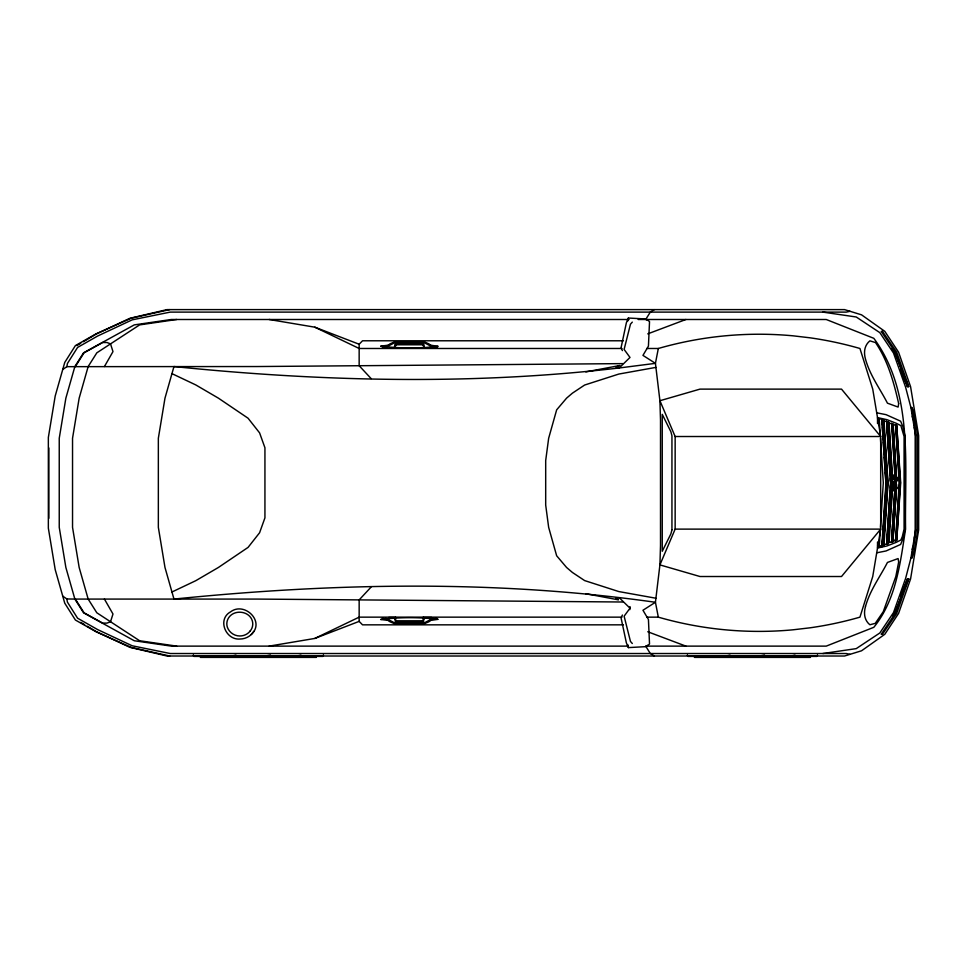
<?xml version="1.0" encoding="UTF-8"?>
<svg xmlns="http://www.w3.org/2000/svg" width="967" height="967" viewBox="0 0 967 967"><rect width="100%" height="100%" fill="white"/><g stroke="black" fill="none" stroke-linecap="round" stroke-linejoin="round"><path stroke-width="1.45" d="M48.821 447.939L48.846 518.324M323.353 655.747L323.389 654.889M817.405 655.747L817.441 654.889M629.831 609.609L630.013 606.599M880.248 435.247L879.208 418.892L882.182 419.182L886.243 482.811L882.182 546.44L879.208 546.73L880.248 530.375M880.441 527.402L883.294 482.811L880.441 438.22M881.771 546.681L885.941 482.811L885.264 472.259M882.182 546.44L886.618 482.811L882.182 419.182M883.379 540.408L883.572 537.459M884.322 525.637L884.515 522.688M885.264 510.866L885.458 507.917M886.207 496.107L886.401 493.146M882.593 545.775L883.427 545.787L887.452 482.811L883.427 419.847L882.593 419.847M883.427 545.787L887.887 482.811L883.427 419.847M886.606 544.312L890.534 482.811L886.606 421.31L884.043 421.286L887.972 482.811L884.043 544.348L887.005 544.143L890.921 482.811L886.606 421.31M887.005 544.143L887.005 539.441M887.186 536.455L887.851 526.024M888.141 521.564L888.903 509.633M889.193 505.161L889.858 494.729M886.715 543.913L887.416 543.623L890.825 490.233M888.202 538.268L888.383 535.319M889.132 523.546L889.326 520.609M890.075 508.835L890.269 505.886M891.115 492.638L891.296 489.701M887.416 543.623L888.238 543.623L891.647 490.233M888.238 543.623L892.311 486.752M892.42 489.761L889.072 542.294L891.876 542.076L895.563 484.298M891.876 542.076L891.634 538.994M892.009 533.083L892.577 524.211M893.049 516.813L893.617 507.941M893.991 502.03L894.56 493.158M891.574 542.185L895.116 486.752M891.441 541.943L892.783 541.725L896.264 487.235M894.801 453.04L893 424.755L895.805 424.984L899.564 482.811L895.805 540.65L893 540.867L894.801 512.583M894.995 509.609L896.421 487.283M892.783 541.725L896.578 487.332M895.515 540.758L899.213 482.811L895.515 424.864M895.805 540.65L896.711 540.299L900.386 482.811L896.711 425.323L895.805 424.984M896.711 540.299L900.7 482.811L896.711 425.323M395.358 619.267L395.527 617.043M892.227 478.629L892.19 480.297M896.772 487.779L896.058 490.172M892.698 485.374L891.997 488.625M914.274 538.208L914.734 535.44M915.181 532.684L915.181 432.938M911.494 558.104L916.136 529.916L916.136 435.706L911.494 407.518M822.857 653.523L856.242 648.627L879.801 632.998L893.508 612.582L905.583 578.496L910.902 558.104L915.628 529.916M894.922 480.696L894.584 477.287M896.711 480.865L896.01 483.065M62.758 369.467L66.856 366.662L67.412 363.507L77.578 347.431L97.631 336.032L132.153 319.859L170.216 312.111L846.27 312.111L850.005 311.289M894.801 476.816L894.717 479.523L892.988 479.523L892.988 475.329L896.252 475.631L893.81 475.329L893.81 479.523L894.801 479.136L894.801 476.816L896.119 476.816C898.911 480.007 893.701 486.123 892.263 480.696M912.256 549.582L912.788 546.693M658.322 348.483L655.433 363.35L659.917 400.725L660.509 420.113L660.509 545.509L659.917 564.897L655.433 602.272L658.322 617.151A374.543 369.056 90 0 0 793.121 629.795L810.02 627.813A374.543 369.056 90 0 0 859.941 617.151L872.742 576.513L880.683 529.118L880.683 436.516L872.742 389.121L859.941 348.483A374.543 369.056 -90 0 0 810.02 337.809L793.121 335.827A374.543 369.056 -90 0 0 658.322 348.483L646.754 348.483M627.801 320.971L628.381 318.034L645.267 318.941L647.455 320.222M892.336 486.316L892.505 485.688M892.203 478.786L893.194 476.936C891.743 472.609 889.12 479.922 890.655 481.856A4.46 2.224 -90 0 0 891.356 483.355L892.759 483.367A4.351 2.176 -90 0 1 892.045 482.013L891.852 477.674L893.073 475.752M893.278 488.794C891.248 493.786 888.733 485.083 891.501 483.512M893.085 483.44C892.577 485.156 895.647 483.609 893.085 483.44L892.541 485.482M894.366 483.838L892.94 489.229L892.118 487.054L893.121 485.023M908.581 578.955L895.091 612.075M394.318 347.213L395.696 343.841M394.318 348.132L397.618 342.209L396.663 343.019M431.705 617.49L424.586 617.49L421.286 623.413M900.567 595.563L907.554 578.955M675.147 529.118L659.917 564.897L699.975 576.513L841.52 576.513L880.683 529.118L675.147 529.118L675.147 436.516L659.917 400.725L699.975 389.121L841.52 389.121L880.683 436.516L675.147 436.516M622.385 615.024L621.092 618.01L626.374 642.862L628.381 647.6L645.267 646.693L647.455 645.4M892.372 478.145L893.194 476.936M253.838 631.318L251.239 634.557A16.185 15.339 1.3 0 1 239.792 639.042C225.577 640.13 217.055 619.231 230.557 611.869C244.433 601.232 265.562 621.672 251.239 634.557M104.424 366.541L112.982 351.613L110.528 343.889L107.023 342.523L102.659 342.523L84.032 352.834L75.366 366.541M895.502 489.725L894.124 490.898L895.007 486.075M645.678 319.497L650.308 312.111L654.405 309.609M895.805 483.355L897.05 479.584L895.962 475.329M892.819 615.665L894.548 613.404M385.869 347.213L390.027 343.841L393.859 342.209L425.045 342.209L428.865 343.841L433.035 347.213M632.309 322.12L630.472 324.175L624.114 349.425L630.001 357.439L619.17 367.98C471.473 385.277 321.709 381.602 173.975 366.541L164.982 398.15L158.346 438.281L158.346 527.341L164.982 567.472L173.975 599.081C333.808 582.859 496.059 579.741 655.433 602.272L642.958 610.25L648.434 619.496L649.522 644.034L646.512 646.391M433.035 618.409L428.865 621.793L425.045 623.413L393.859 623.413L390.027 621.793L385.869 618.409M371.135 587.017L359.156 599.903L359.156 621.382L362.54 624.839L623.377 624.839M371.135 378.605L359.156 365.719L359.156 344.24L362.54 340.783L623.377 340.783M883.101 420.79L883.874 420.029M887.911 422.942L888.685 422.192L886.715 421.709L886.908 424.694M894.124 490.898L895.502 490.511C898.319 473.032 890.365 502.973 892.904 483.5M893.895 477.287L896.119 476.816M387.259 346.573L393.859 343.128L425.045 343.128L431.645 346.573M431.645 619.049L425.045 622.494L393.859 622.494L387.259 619.049M896.046 490.221L894.946 490.898L894.85 489.012C898.742 474.471 889.507 503.517 892.178 483.355A4.46 2.224 -90 0 1 891.477 481.856L891.453 477.299L892.807 475.45M879.208 546.73L880.453 545.968L877.516 545.968M76.889 345.582L80.757 343.273M83.331 341.738L96.229 334.038L129.832 318.312L167.013 309.609L844.542 309.609L861.561 314.843L884.793 331.33L898.585 352.218L910.576 386.667L918.65 435.706L918.65 529.916L910.576 578.955L898.585 613.404L884.793 634.304L861.561 650.779L844.542 656.013L167.013 656.013L129.832 647.31L96.229 631.584L87.199 626.205M269.152 646.125L314.819 638.438L359.156 617.151L621.841 617.151M171.957 591.997L195.769 580.696L218.397 567.472L248.06 547.407L259.591 532.744L264.934 517.853L264.934 447.769L259.591 432.878L248.06 418.215L218.397 398.15L195.769 384.926L171.957 373.637M619.17 365.647L615.955 367.122L619.17 367.98L655.433 363.35L642.958 355.385L648.434 346.126L649.522 321.6L646.512 319.231M893 540.867L895.14 540.033M314.819 638.438L359.156 621.382M647.757 333.869L685.893 319.497M895.502 490.511L897.025 487.598L896.095 483.343M895.563 481.336L891.876 423.558L893.109 424.017L896.578 478.29M655.916 367.387L618.795 374.06L584.636 385.035L572.416 393.158L566.577 398.15L556.654 409.851L548.652 438.281L545.69 460.546L545.69 505.076L548.652 527.341L556.654 555.771L566.577 567.472L572.416 572.464L584.636 580.587L618.795 591.562L655.916 598.235M169.733 309.609L131.282 318.179L96.035 333.869L75.402 345.594L64.753 362.432L55.204 395.987L48.35 437.471L48.35 528.151L55.204 569.636L64.753 603.19L75.402 620.028L96.035 631.753L131.282 647.443L169.733 656.013M233.192 655.747L236.008 655.179M727.232 655.747L730.061 655.179M298.162 655.747L301.003 655.179M792.215 655.747L795.055 655.179M876.718 552.81L886.062 550.96L900.603 544.457L902.96 538.837L905.064 529.118L905.064 436.516L902.96 426.785L900.603 421.165L886.062 414.662L876.718 412.812M585.833 371.92L619.907 365.502M266.795 655.747L270.482 655.106M760.848 655.747L764.534 655.106M176.671 319.497L139.623 324.888L96.821 352.834L88.166 366.541L79.161 398.15L72.537 438.281L72.537 527.341L79.161 567.472L88.166 599.081L96.821 612.788L139.623 640.746L176.671 646.125M382.255 347.238L385.059 346.887M433.784 618.735L436.601 618.384M389.06 345.086L380.635 346.15C399.528 348.483 419.243 348.543 438.148 346.307L429.783 345.086M429.783 620.536L438.148 619.315C419.243 617.091 399.528 617.139 380.635 619.472L389.06 620.536M395.007 344.784L423.836 344.784M423.836 620.838L395.007 620.838M66.856 366.662L256.859 366.541L622.821 363.616M629.094 319.497L171.328 319.497L134.28 324.888L83.537 352.834L74.87 366.541L65.865 398.15L59.241 438.281L59.241 527.341L65.865 567.472L74.87 599.081L83.537 612.788L134.28 640.746L171.328 646.125L627.595 646.125M638.147 319.497L826.229 319.497L873.817 338.317C913.912 392.747 904.532 465.731 905.571 529.118C900.229 563.036 896.228 599.673 873.817 627.305L826.229 646.125L645.678 646.125L650.308 653.523L654.405 656.013M396.663 343.938L422.241 343.938M621.841 348.483L359.156 348.483L314.819 327.184L269.152 319.497M822.857 312.111L856.242 316.995L879.801 332.624L893.508 353.04L905.583 387.126L910.902 407.518L911.978 407.518L913.332 410.963L917.804 435.706L917.804 529.916L914.178 551.323L911.978 558.104L910.902 558.104M892.178 477.384L893 477.384M892.976 484.322C894.487 483.718 893.399 489.302 892.311 488.383M892.07 485.289L892.892 485.289M894.028 489.012L895.406 489.544M646.754 617.151L658.322 617.151M388.686 617.49L394.318 617.49L397.618 623.413M193.859 656.412L322.905 656.412M687.912 656.412L816.958 656.412M200.362 657.391L316.402 657.391M694.403 657.391L810.455 657.391M622.821 602.006L256.859 599.081L74.87 599.081L66.856 598.96L62.758 596.155M891.876 423.558L889.072 423.328L892.42 475.873M433.784 346.887L437.555 347.612M382.255 618.384L385.059 618.735M585.833 593.702L618.421 599.842M850.005 654.333L846.27 653.523L170.216 653.523L132.153 645.775L97.631 629.59L77.578 618.203L67.412 602.115L66.856 598.96M891.888 541.194L893.109 541.605M647.757 631.753L685.893 646.125M314.819 327.184L359.156 344.24M618.094 599.492L615.955 598.5L619.17 597.642L630.001 608.183L624.114 616.197L630.472 641.447L632.309 643.502M80.757 622.349L84.625 624.658M422.241 343.019L421.286 342.209L424.586 348.132M887.911 542.68L888.685 543.442M883.101 544.832L883.874 545.593M891.949 348.821L894.548 352.218M895.998 483.524L896.602 484.83M75.366 599.081L84.032 612.788L102.659 623.099L107.023 623.099L110.528 621.745L112.982 614.009L104.424 599.081M628.381 318.034L626.374 322.76L621.092 347.612L622.385 350.61M906.78 385.156L907.554 386.667M892.396 481.167C894.487 484.576 897.231 479.439 895.406 477.287M895.14 475.329L895.454 476.066M895.091 353.547L908.581 386.667M900.567 370.059L906.212 383.79M423.195 343.841L424.126 346.089M896.276 476.066L896.735 478.266M627.801 644.651L628.381 647.6M912.256 416.04L912.788 418.941M910.902 407.518L915.628 435.706M914.274 427.414L914.734 430.182M892.178 480.164L892.299 480.962M423.328 617.043L423.486 619.267M894.995 456.013L895.756 467.931M895.95 470.905L896.421 478.351M892.783 423.897L896.264 478.399M891.574 423.437L895.116 478.87L892.311 478.87L888.685 422.192M888.238 421.999L891.743 476.876M892.287 487.211L892.348 488.142M888.202 427.366L888.383 430.303M889.132 442.076L889.326 445.025M890.075 456.799L890.269 459.736M891.115 472.984L891.296 475.921M887.416 421.999L890.921 476.876M887.186 429.167L887.948 441.085M888.141 444.071L888.903 455.989M889.193 460.461L889.858 470.893M883.379 425.214L883.572 428.176M884.322 439.985L884.515 442.934M885.264 454.756L885.458 457.705M886.207 469.527L886.497 473.951M881.892 419.509L882.085 422.531M882.375 427.051L883.052 437.604M883.342 442.124L884.019 452.665M884.297 457.198L885.071 469.249M881.771 418.941L885.857 482.811M687.428 654.889L687.464 655.747M193.376 654.889L193.412 655.747M894.427 475.631L894.427 479.136M877.516 423.582L877.516 417.587L886.896 419.654L896.022 423.183L900.857 425.589L904.085 436.516L904.085 529.118L902.284 536.673L900.857 540.033L896.022 542.439L886.896 545.968L877.516 548.047L877.516 542.04M424.586 617.49L422.241 622.603L422.241 621.684L396.663 621.684L396.663 622.603L394.318 617.49M865.477 606.551C863.579 613.247 864.28 620.149 869.865 624.767L875.256 623.364L883.27 611.688L895.817 576.513L898.669 562.02L898.101 558.563L887.452 562.443C879.934 577.081 869.937 590.233 865.477 606.551M898.669 403.602L898.101 407.071L887.452 403.179C879.934 388.541 869.937 375.401 865.477 359.071C863.579 352.375 864.28 345.473 869.865 340.855L875.498 342.56C887.839 360.486 893.883 382.485 898.669 403.602M671.944 529.819L670.88 533.881L662.25 551.263L662.25 414.36L670.88 431.741L671.944 435.803L671.944 529.819M908.738 578.955L896.687 613.404L882.424 634.304L881.179 634.304L895.2 613.404L907.409 578.955L908.738 578.955M249.909 631.233L248.966 632.394A12.97 12.293 1.3 0 1 239.792 635.984C234.195 635.996 228.949 632.249 227.257 626.918A13.502 12.075 4 0 1 228.55 617.937C234.026 609.101 249.377 610.769 252.327 620.899A13.453 12.075 1.3 0 1 251.021 629.904L249.909 631.233M882.424 331.33L881.179 331.33L895.2 352.218L907.409 386.667L908.738 386.667L896.687 352.218L882.424 331.33"/></g></svg>
